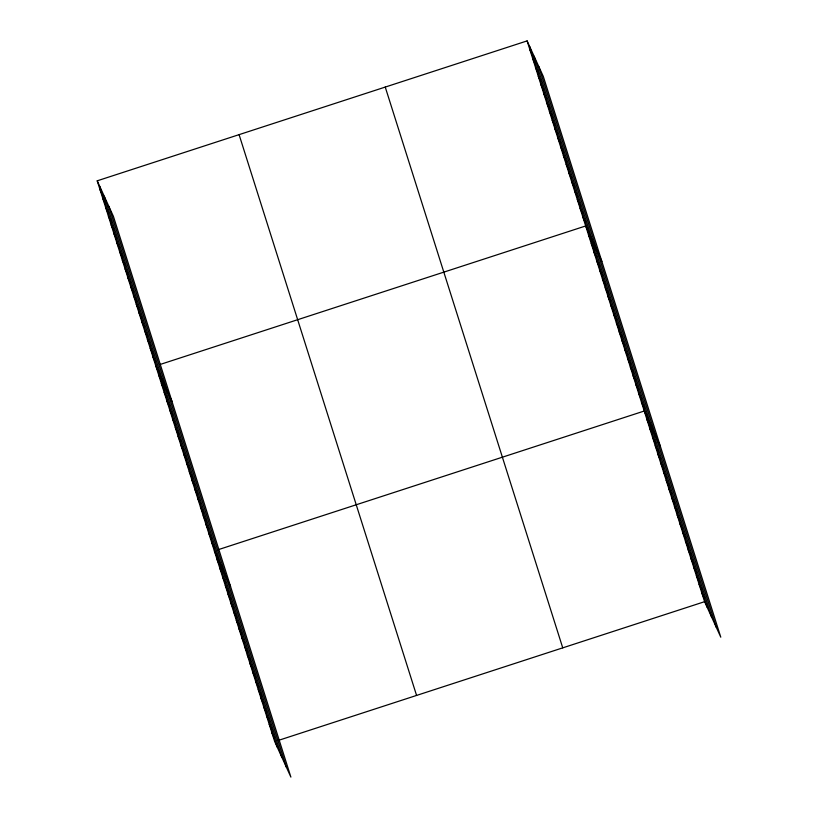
<?xml version="1.0" encoding="UTF-8"?>
<svg xmlns="http://www.w3.org/2000/svg" width="818" height="818" viewBox="0 0 818 818"><rect width="100%" height="100%" fill="white"/><g stroke="black" fill="none" stroke-linecap="round" stroke-linejoin="round"><path stroke-width="1.23" d="M97.219 180.819L113.395 216.32L290.891 777.1L274.715 741.609L97.219 180.819L527.109 40.9L543.285 76.391L720.781 637.181L704.605 601.68L527.109 40.9M160.226 364.439L585.688 225.962L601.864 261.453M217.69 549.86L644.257 411.014L660.433 446.516M278.038 740.525L704.605 601.68M529.9 49.714L532.375 55.143M532.692 58.528L535.166 63.947M535.483 67.342L537.947 72.761M538.264 76.146L540.739 81.575M541.056 84.96L543.53 90.389M543.847 93.773L546.322 99.203M546.639 102.587L549.113 108.017M549.43 111.401L551.894 116.821M552.211 120.215L554.686 125.635M555.003 129.019L557.477 134.449M557.794 137.833L560.269 143.262M560.586 146.647L563.05 152.076M563.367 155.461L565.841 160.89M566.158 164.275L568.633 169.694M568.95 173.089L571.424 178.508M571.741 181.893L574.216 187.322M574.522 190.706L576.997 196.136M577.314 199.52L579.788 204.95M580.105 208.334L582.58 213.764M582.897 217.148L585.371 222.568M588.469 234.766L590.944 240.195M591.261 243.58L593.735 249.009M594.052 252.394L596.526 257.823M596.843 261.208L599.318 266.637M599.625 270.022L602.099 275.451M602.416 278.836L604.891 284.255M605.208 287.65L607.682 293.069M607.999 296.453L610.473 301.883M610.79 305.267L613.255 310.697M613.572 314.081L616.046 319.511M616.363 322.895L618.837 328.325M619.154 331.709L621.629 337.128M621.946 340.523L624.41 345.942M624.727 349.327L627.202 354.756M627.518 358.141L629.993 363.57M630.31 366.955L632.784 372.384M633.101 375.769L635.576 381.198M635.893 384.583L638.357 390.002M638.674 393.397L641.148 398.816M641.465 402.2L643.94 407.63M646.997 419.685L649.472 425.115M649.737 428.346L652.212 433.775M652.488 437.016L654.952 442.446M655.228 445.687L657.703 451.107M657.969 454.348L660.443 459.777M660.709 463.019L663.183 468.448M663.459 471.679L665.934 477.109M666.2 480.35L668.674 485.78M668.94 489.021L671.414 494.44M671.69 497.681L674.155 503.111M674.431 506.352L676.905 511.771M677.171 515.013L679.646 520.442M679.911 523.684L682.386 529.113M682.662 532.354L685.126 537.774M685.402 541.015L687.877 546.444M688.142 549.686L690.617 555.105M690.883 558.346L693.357 563.776M693.633 567.017L696.098 572.447M696.374 575.688L698.848 581.107M699.114 584.349L701.588 589.778M701.854 593.019L704.329 598.439M100.011 189.633L102.485 195.062M102.802 198.447L105.277 203.876M105.594 207.261L108.068 212.69M108.375 216.075L110.849 221.494M111.166 224.889L113.641 230.308M113.958 233.692L116.432 239.122M116.749 242.506L119.223 247.936M119.54 251.32L122.005 256.75M122.322 260.134L124.796 265.564M125.113 268.948L127.588 274.367M127.905 277.762L130.379 283.181M130.696 286.566L133.16 291.995M133.477 295.38L135.952 300.809M136.269 304.194L138.743 309.623M139.06 313.008L141.534 318.437M141.851 321.822L144.326 327.241M144.643 330.636L147.107 336.055M147.424 339.45L149.898 344.869M150.215 348.253L152.69 353.683M153.007 357.067L155.481 362.497M155.798 365.881L171.974 401.372M158.58 374.695L161.054 380.125M161.371 383.509L163.845 388.928M164.162 392.323L166.637 397.742M166.954 401.127L169.428 406.556M169.745 409.941L172.209 415.37M172.526 418.755L175.001 424.184M175.318 427.569L177.792 432.998M178.109 436.383L180.584 441.802M180.901 445.196L183.365 450.616M183.682 454L186.156 459.43M186.473 462.814L188.948 468.244M189.265 471.628L191.739 477.058M192.056 480.442L194.531 485.872M194.837 489.256L197.312 494.675M197.629 498.07L200.103 503.489M200.42 506.874L202.895 512.303M203.212 515.688L205.686 521.117M206.003 524.502L208.467 529.931M208.784 533.316L211.259 538.745M211.576 542.13L214.05 547.549M214.367 550.943L230.543 586.434M217.107 559.604L219.582 565.034M219.848 568.275L222.322 573.704M222.598 576.935L225.073 582.365M225.339 585.606L227.813 591.036M228.079 594.277L230.553 599.696M230.819 602.938L233.294 608.367M233.57 611.608L236.044 617.038M236.31 620.269L238.784 625.698M239.05 628.94L241.525 634.369M241.801 637.611L244.265 643.03M244.541 646.271L247.016 651.701M247.281 654.942L249.756 660.361M250.022 663.602L252.496 669.032M252.772 672.273L255.236 677.703M255.513 680.944L257.987 686.363M258.253 689.605L260.727 695.034M260.993 698.275L263.468 703.695M263.744 706.936L266.218 712.366M266.484 715.607L268.958 721.036M269.224 724.278L271.699 729.697M271.965 732.938L274.439 738.368M538.765 66.473L716.251 627.253M534.103 56.248L711.599 617.028M529.583 46.329L707.079 607.109M385.247 87.076L562.743 647.856M239.091 134.653L416.577 695.433M108.876 206.392L286.361 767.182M104.213 196.167L281.709 756.957M99.694 186.248L277.19 747.028"/></g></svg>
